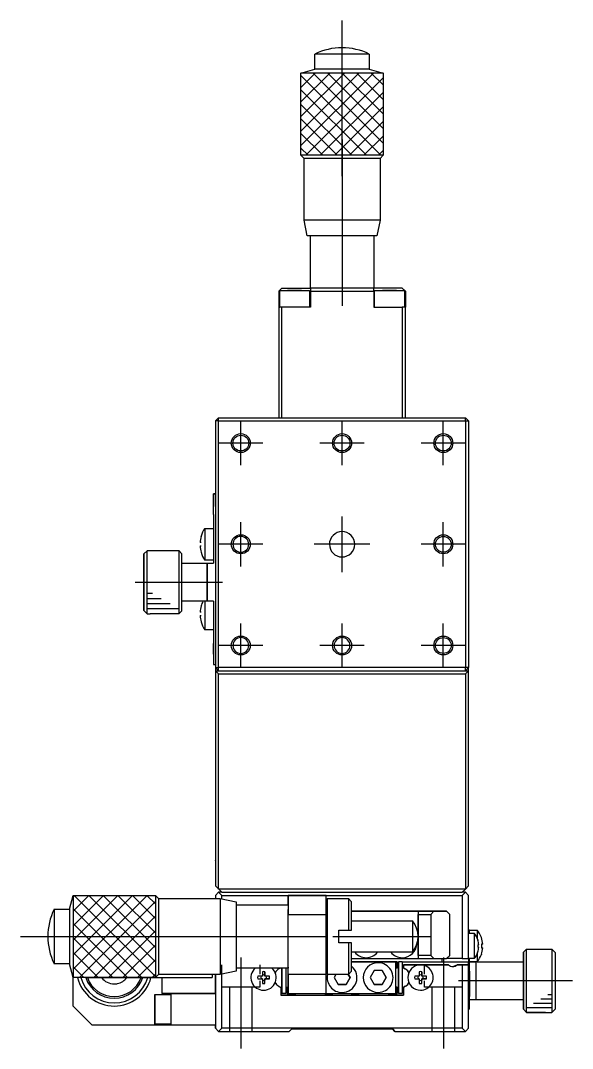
# Model space of a CAD drawing. Extents: x 1.09 to 8.82, y 1.88 to 6.27.
# Drawn here: x 7.129 to 8.817, y 3.12 to 6.265 of the extents above; entities that cross this region are included whole.
import ezdxf

# ---------------------------------------------------------------- set-up
doc = ezdxf.new("R2010")
doc.units = 0
doc.linetypes.add('CENTER', pattern=[2, 1.25, -0.25, 0.25, -0.25])
doc.linetypes.add('DASHED', pattern=[0.75, 0.5, -0.25])
doc.layers.get('0').update_dxf_attribs({"linetype": 'CONTINUOUS'})
doc.layers.add('CENTER', color=1, linetype='CENTER')

msp = doc.modelspace()

# ---------------------------------------------------------------- linework, layer by layer
at = {"color": 7, "linetype": 'CONTINUOUS'}
for p, q in [((8.029153, 6.11618), (8.029153, 6.162835)), ((8.195605, 6.162835), (8.029153, 6.162835)), ((8.195605, 6.162835), (8.195605, 6.11618)), ((7.986573, 6.104771), (8.029153, 6.11618)), ((7.986573, 5.853158), (7.986573, 6.104771)), ((8.195605, 6.11618), (8.029153, 6.11618)), ((8.195605, 6.11618), (8.238185, 6.104771)), ((8.238185, 6.104771), (8.238185, 5.853158)), ((7.99625, 5.843481), (7.986573, 5.853158)), ((8.238185, 5.853158), (8.228508, 5.843481)), ((7.99625, 5.654772), (7.99625, 5.843481)), ((8.228508, 5.843481), (7.99625, 5.843481)), ((8.228508, 5.843481), (8.228508, 5.654772)), ((8.005928, 5.606385), (7.99625, 5.654772)), ((8.228508, 5.654772), (7.99625, 5.654772)), ((8.228508, 5.654772), (8.21883, 5.606385)), ((8.21883, 5.606385), (8.005928, 5.606385)), ((8.015605, 5.446707), (8.015605, 5.606385)), ((8.209153, 5.606385), (8.209153, 5.446707)), ((7.928508, 5.446707), (7.918831, 5.43703)), ((7.928508, 5.446707), (8.015605, 5.446707)), ((8.015609, 5.446707), (8.01561, 5.43703)), ((8.209157, 5.446707), (8.015609, 5.446707)), ((8.209158, 5.43703), (8.209157, 5.446707)), ((8.296252, 5.446707), (8.209157, 5.446707)), ((8.296252, 5.446707), (8.30593, 5.43703)), ((7.918834, 5.43703), (7.918834, 5.388643)), ((7.921738, 5.438965), (8.012705, 5.438965)), ((7.921738, 5.438965), (8.012705, 5.438965)), ((7.921738, 5.388643), (7.921738, 5.438965)), ((7.967221, 5.438965), (7.945931, 5.438965)), ((7.945932, 5.438965), (7.967222, 5.438965)), ((7.988512, 5.438965), (7.967221, 5.438965)), ((7.967222, 5.438965), (7.988512, 5.438965)), ((8.012705, 5.438965), (8.012705, 5.388643)), ((8.01561, 5.43703), (8.01561, 5.388643)), ((8.209158, 5.43703), (8.209158, 5.388643)), ((8.21206, 5.438965), (8.303028, 5.438965)), ((8.21206, 5.438965), (8.303028, 5.438965)), ((8.21206, 5.388643), (8.21206, 5.438965)), ((8.257543, 5.438965), (8.236253, 5.438965)), ((8.236254, 5.438965), (8.257544, 5.438965)), ((8.278834, 5.438965), (8.257543, 5.438965)), ((8.257544, 5.438965), (8.278834, 5.438965)), ((8.303028, 5.438965), (8.303028, 5.388643)), ((8.30593, 5.43703), (8.30593, 5.388643)), ((7.918834, 5.388643), (7.921738, 5.388643)), ((7.928513, 5.388643), (7.918835, 5.388643)), ((7.918835, 5.388643), (7.918835, 5.04997)), ((7.928513, 5.04997), (7.928513, 5.388643)), ((8.01561, 5.388643), (7.928513, 5.388643)), ((8.015609, 5.388643), (8.012705, 5.388643)), ((8.209157, 5.388643), (8.21206, 5.388643)), ((8.209158, 5.388643), (8.296254, 5.388643)), ((8.296254, 5.388643), (8.296254, 5.04997)), ((8.305931, 5.388643), (8.296254, 5.388643)), ((8.30593, 5.388643), (8.303028, 5.388643)), ((8.305931, 5.04997), (8.305931, 5.388643)), ((7.918834, 5.330579), (7.918834, 5.04997)), ((7.734965, 5.040256), (7.72528, 5.040256)), ((7.72528, 5.040256), (7.725282, 4.275763)), ((7.725282, 5.040256), (7.734965, 5.04997)), ((7.734965, 5.040256), (7.734965, 5.04997)), ((7.734965, 5.04997), (8.489802, 5.04997)), ((7.734965, 4.285419), (7.734965, 5.040256)), ((7.734965, 5.040256), (8.489803, 5.040256)), ((8.489803, 5.040256), (8.489802, 5.04997)), ((8.489802, 5.04997), (8.49948, 5.040256)), ((8.489803, 5.040256), (8.489803, 4.285419)), ((8.489803, 5.040256), (8.499487, 5.040256)), ((8.499487, 5.040256), (8.499487, 4.285419)), ((7.719472, 4.778992), (7.719472, 4.817701)), ((7.719472, 4.817701), (7.725279, 4.817701)), ((7.719476, 4.817701), (7.719477, 4.778992)), ((7.725278, 4.817701), (7.719476, 4.817701)), ((7.719476, 4.753831), (7.719475, 4.785766)), ((7.719475, 4.753831), (7.719475, 4.604799)), ((7.681354, 4.687287), (7.681487, 4.687223)), ((7.681487, 4.687223), (7.681354, 4.687287)), ((7.692537, 4.71125), (7.719473, 4.71125)), ((7.692537, 4.71125), (7.692537, 4.614476)), ((7.681488, 4.667895), (7.678151, 4.667895)), ((7.678151, 4.657831), (7.681488, 4.657831)), ((7.678151, 4.657831), (7.681488, 4.657831)), ((7.506572, 4.459982), (7.506572, 4.633486)), ((7.506572, 4.459982), (7.506572, 4.633486)), ((7.51625, 4.643198), (7.506573, 4.633486)), ((7.506573, 4.633486), (7.506573, 4.459982)), ((7.506573, 4.633486), (7.506573, 4.459982)), ((7.51625, 4.45027), (7.51625, 4.643198)), ((7.525927, 4.643198), (7.51625, 4.643198)), ((7.525927, 4.64351), (7.613024, 4.64351)), ((7.525927, 4.643508), (7.525927, 4.643198)), ((7.525927, 4.643198), (7.525927, 4.643508)), ((7.613024, 4.64351), (7.622701, 4.633831)), ((7.613024, 4.64351), (7.613024, 4.449958)), ((7.622701, 4.459637), (7.622701, 4.633831)), ((7.681354, 4.638439), (7.681487, 4.638503)), ((7.681487, 4.638503), (7.681354, 4.638439)), ((7.622703, 4.604799), (7.700121, 4.604799)), ((7.719475, 4.614476), (7.692537, 4.614476)), ((7.700121, 4.604799), (7.700121, 4.48867)), ((7.700121, 4.604799), (7.719475, 4.604799)), ((7.700121, 4.48867), (7.700121, 4.604799)), ((7.700121, 4.48867), (7.622703, 4.48867)), ((7.681354, 4.474385), (7.681487, 4.47432)), ((7.681487, 4.47432), (7.681354, 4.474385)), ((7.692538, 4.48867), (7.692537, 4.401573)), ((7.719475, 4.48867), (7.700121, 4.48867)), ((7.719475, 4.48867), (7.719475, 4.358993)), ((7.506573, 4.459982), (7.51625, 4.45027)), ((7.51625, 4.45027), (7.525927, 4.45027)), ((7.525927, 4.44996), (7.525927, 4.45027)), ((7.525927, 4.45027), (7.525927, 4.449958)), ((7.613024, 4.449958), (7.525927, 4.449958)), ((7.622701, 4.459637), (7.613024, 4.449958)), ((7.681488, 4.454992), (7.678151, 4.454992)), ((7.678151, 4.444928), (7.681488, 4.444928)), ((7.678151, 4.444928), (7.681488, 4.444928)), ((7.681354, 4.425536), (7.681487, 4.4256)), ((7.681487, 4.4256), (7.681354, 4.425536)), ((7.719475, 4.401573), (7.692537, 4.401573)), ((7.719475, 4.358993), (7.719475, 4.327057)), ((7.719475, 4.327057), (7.719476, 4.358993)), ((7.719477, 4.333831), (7.719476, 4.295122)), ((7.719476, 4.295122), (7.725278, 4.295122)), ((7.725282, 4.285419), (7.734965, 4.285419)), ((7.725282, 4.285419), (7.734971, 4.275763)), ((8.489803, 4.285419), (7.734965, 4.285419)), ((7.734971, 4.275763), (7.734971, 4.285419)), ((8.499487, 4.285419), (8.489803, 4.285419)), ((8.489808, 4.275763), (8.489808, 4.285419)), ((8.499487, 4.285419), (8.489808, 4.275763)), ((8.499487, 4.275742), (8.499487, 4.285419)), ((7.725282, 4.275763), (8.499487, 4.275763)), ((7.725282, 4.275763), (7.725282, 3.617678)), ((7.725282, 4.275763), (7.73496, 4.266064)), ((7.73496, 3.608001), (7.73496, 4.266064)), ((7.73496, 4.266064), (8.489797, 4.266064)), ((8.489797, 4.266064), (8.499487, 4.275763)), ((8.489797, 4.266064), (8.489797, 3.608001)), ((8.499487, 3.61766), (8.499487, 4.275742)), ((7.725271, 3.694171), (7.725271, 3.695098)), ((7.725282, 3.617678), (7.744668, 3.598329)), ((8.489828, 3.608001), (8.499487, 3.61766)), ((7.278393, 3.546071), (7.289803, 3.588652)), ((7.289803, 3.588652), (7.541415, 3.588652)), ((7.541415, 3.588652), (7.551093, 3.578974)), ((7.734988, 3.598331), (7.725311, 3.588646)), ((7.725311, 3.588646), (7.725311, 3.578974)), ((7.744666, 3.588646), (7.734988, 3.598331)), ((7.744668, 3.598331), (7.734988, 3.598331)), ((8.489828, 3.608001), (7.734991, 3.608001)), ((7.744666, 3.588646), (7.947895, 3.588646)), ((7.744666, 3.578002), (7.744666, 3.588646)), ((7.744668, 3.598331), (8.480151, 3.598331)), ((7.947895, 3.588646), (8.064024, 3.588646)), ((7.947895, 3.559614), (7.947895, 3.588646)), ((7.947898, 3.588646), (7.947899, 3.530582)), ((8.064027, 3.588646), (7.947898, 3.588646)), ((8.064027, 3.588646), (8.480148, 3.588646)), ((8.064028, 3.530582), (8.064027, 3.588646)), ((8.489826, 3.598331), (8.480148, 3.588646)), ((8.480148, 3.588646), (8.480148, 3.395098)), ((8.489826, 3.598331), (8.480151, 3.598331)), ((8.480158, 3.598331), (8.489828, 3.608001)), ((8.499503, 3.588646), (8.489826, 3.598331)), ((8.499503, 3.395098), (8.499503, 3.588646)), ((7.551093, 3.578974), (7.739802, 3.578974)), ((7.551093, 3.578974), (7.551093, 3.346717)), ((7.739802, 3.578974), (7.788189, 3.569297)), ((7.739802, 3.578974), (7.739802, 3.346717)), ((7.788189, 3.569297), (7.788189, 3.356394)), ((7.788221, 3.559614), (7.947897, 3.559614)), ((8.064027, 3.575099), (8.067897, 3.578969)), ((8.067897, 3.578969), (8.131768, 3.578969)), ((8.067897, 3.346711), (8.067897, 3.578969)), ((8.131768, 3.578969), (8.141445, 3.569291)), ((8.141447, 3.482194), (8.141445, 3.569291)), ((7.231738, 3.546071), (7.278393, 3.546071)), ((7.278393, 3.546071), (7.278393, 3.37962)), ((7.947899, 3.46284), (7.947898, 3.54498)), ((7.947899, 3.346711), (7.947899, 3.530582)), ((7.947899, 3.530582), (8.064028, 3.530582)), ((8.064028, 3.346711), (8.064028, 3.530582)), ((8.141447, 3.540259), (8.431762, 3.540259)), ((8.344667, 3.540259), (8.141447, 3.540259)), ((8.344667, 3.540259), (8.344667, 3.463616)), ((8.393059, 3.540259), (8.344672, 3.540259)), ((8.344672, 3.540259), (8.344672, 3.530582)), ((8.344672, 3.530582), (8.383382, 3.530582)), ((8.344672, 3.404775), (8.344672, 3.530582)), ((8.383382, 3.530582), (8.393059, 3.540259)), ((8.383382, 3.530582), (8.383382, 3.404775)), ((8.431768, 3.540259), (8.393059, 3.540259)), ((8.431768, 3.540259), (8.441445, 3.530582)), ((8.441445, 3.404775), (8.441445, 3.530582)), ((8.141447, 3.511227), (8.327687, 3.511227)), ((8.327687, 3.511227), (8.327687, 3.414453)), ((7.947899, 3.444733), (7.947899, 3.46284)), ((8.102738, 3.443485), (8.102738, 3.482194)), ((8.102738, 3.482194), (8.13177, 3.482194)), ((8.13177, 3.482194), (8.141447, 3.482194)), ((8.344667, 3.462064), (8.344667, 3.395098)), ((8.499472, 3.472517), (8.51685, 3.472517)), ((8.502401, 3.482195), (8.499503, 3.482195)), ((8.502397, 3.482195), (8.499503, 3.482195)), ((8.50237, 3.482195), (8.526027, 3.482195)), ((8.502371, 3.472517), (8.50237, 3.482195)), ((8.51685, 3.472517), (8.51685, 3.395098)), ((8.526027, 3.482195), (8.526028, 3.456758)), ((8.538468, 3.459283), (8.538469, 3.459937)), ((8.538469, 3.459937), (8.538469, 3.459283)), ((7.947897, 3.370905), (7.947899, 3.444733)), ((8.13177, 3.443485), (8.102738, 3.443485)), ((8.141447, 3.443485), (8.13177, 3.443485)), ((8.141445, 3.356388), (8.141447, 3.443485)), ((8.530195, 3.437679), (8.527645, 3.437679)), ((8.527645, 3.429937), (8.530195, 3.429937)), ((8.527676, 3.452195), (8.527676, 3.451783)), ((8.527676, 3.451783), (8.527676, 3.452195)), ((8.527676, 3.437679), (8.527676, 3.429937)), ((8.538469, 3.439614), (8.538469, 3.428001)), ((8.542574, 3.439614), (8.538469, 3.439614)), ((8.327687, 3.414453), (8.141447, 3.414453)), ((8.344672, 3.404775), (8.344672, 3.395098)), ((8.383382, 3.404775), (8.344672, 3.404775)), ((8.393059, 3.395098), (8.383382, 3.404775)), ((8.441445, 3.404775), (8.431768, 3.395098)), ((8.526028, 3.410857), (8.526027, 3.385421)), ((8.527676, 3.415421), (8.527676, 3.415833)), ((8.527676, 3.415833), (8.527676, 3.415421)), ((8.538469, 3.407679), (8.538468, 3.408332)), ((8.538469, 3.428001), (8.542574, 3.428001)), ((8.538469, 3.408332), (8.538469, 3.407679)), ((8.666883, 3.385421), (8.666884, 3.414453)), ((8.666884, 3.414453), (8.676561, 3.42413)), ((8.666884, 3.414453), (8.666884, 3.24026)), ((8.676561, 3.424132), (8.753981, 3.424132)), ((8.676561, 3.230582), (8.676561, 3.42413)), ((8.753981, 3.424132), (8.753981, 3.23058)), ((8.764668, 3.412897), (8.753981, 3.424132)), ((8.764668, 3.241815), (8.764668, 3.412897)), ((7.278393, 3.37962), (7.231738, 3.37962)), ((7.289803, 3.337039), (7.278393, 3.37962)), ((7.947897, 3.366066), (7.788221, 3.366066)), ((7.923177, 3.366066), (7.91898, 3.363643)), ((7.928534, 3.366066), (7.928534, 3.305098)), ((7.928535, 3.288647), (7.928535, 3.366066)), ((7.940148, 3.366066), (7.940148, 3.288647)), ((7.945494, 3.366066), (7.947891, 3.364682)), ((7.947891, 3.364691), (7.945509, 3.366066)), ((7.947891, 3.288647), (7.947891, 3.366066)), ((7.947897, 3.368597), (7.947897, 3.366066)), ((8.141447, 3.395098), (8.344667, 3.395098)), ((8.141447, 3.385421), (8.276925, 3.385421)), ((8.276923, 3.385421), (8.141447, 3.385421)), ((8.276925, 3.288647), (8.276925, 3.385421)), ((8.280794, 3.385421), (8.276925, 3.385421)), ((8.280794, 3.366925), (8.276925, 3.364692)), ((8.280794, 3.366925), (8.280794, 3.385421)), ((8.284652, 3.385421), (8.284652, 3.367206)), ((8.284652, 3.367206), (8.284652, 3.368969)), ((8.284652, 3.368969), (8.284653, 3.367206)), ((8.284654, 3.367206), (8.284654, 3.368969)), ((8.284654, 3.368969), (8.284654, 3.367206)), ((8.284655, 3.367206), (8.284655, 3.368969)), ((8.284655, 3.368969), (8.284655, 3.367206)), ((8.284656, 3.367206), (8.284657, 3.368969)), ((8.284657, 3.368969), (8.284657, 3.367207)), ((8.284658, 3.367206), (8.284658, 3.368969)), ((8.284658, 3.368969), (8.284658, 3.367207)), ((8.284659, 3.367206), (8.284659, 3.368969)), ((8.284659, 3.368969), (8.28466, 3.367207)), ((8.284661, 3.367206), (8.284661, 3.368969)), ((8.284661, 3.368969), (8.284661, 3.367207)), ((8.284662, 3.367206), (8.284662, 3.368969)), ((8.284662, 3.368969), (8.284662, 3.305098)), ((8.284663, 3.288647), (8.284663, 3.385421)), ((8.296276, 3.385421), (8.284663, 3.385421)), ((8.296276, 3.385421), (8.296276, 3.288647)), ((8.296276, 3.385421), (8.418202, 3.385421)), ((8.300134, 3.375743), (8.300134, 3.366925)), ((8.352392, 3.375743), (8.300134, 3.375743)), ((8.300134, 3.366925), (8.305299, 3.363944)), ((8.300149, 3.375743), (8.352407, 3.375743)), ((8.300149, 3.375743), (8.300149, 3.366925)), ((8.300149, 3.366925), (8.305834, 3.363643)), ((8.344672, 3.395098), (8.393059, 3.395098)), ((8.352407, 3.375743), (8.438314, 3.375743)), ((8.438299, 3.375743), (8.352407, 3.375743)), ((8.364006, 3.375743), (8.4383, 3.375743)), ((8.364006, 3.375743), (8.438302, 3.375743)), ((8.364018, 3.375743), (8.438312, 3.375743)), ((8.364018, 3.375743), (8.438314, 3.375743)), ((8.393059, 3.395098), (8.431768, 3.395098)), ((8.418202, 3.385421), (8.418202, 3.395098)), ((8.418202, 3.385421), (8.499499, 3.385421)), ((8.480148, 3.395098), (8.431768, 3.395098)), ((8.451116, 3.370905), (8.463917, 3.375743)), ((8.480134, 3.375743), (8.463903, 3.375743)), ((8.463904, 3.375743), (8.480135, 3.375743)), ((8.463906, 3.375743), (8.480135, 3.375743)), ((8.463916, 3.375743), (8.480147, 3.375743)), ((8.463917, 3.375743), (8.480147, 3.375743)), ((8.463918, 3.375743), (8.480148, 3.375743)), ((8.480134, 3.375743), (8.499489, 3.375743)), ((8.480148, 3.395098), (8.499503, 3.395098)), ((8.480148, 3.375743), (8.480148, 3.182195)), ((8.499503, 3.375743), (8.480148, 3.375743)), ((8.51685, 3.395098), (8.499472, 3.395098)), ((8.499492, 3.375743), (8.499493, 3.385421)), ((8.499499, 3.395098), (8.499499, 3.385421)), ((8.499499, 3.385421), (8.499499, 3.375743)), ((8.499503, 3.182195), (8.499503, 3.375743)), ((8.502396, 3.375743), (8.499503, 3.375743)), ((8.502396, 3.375743), (8.499503, 3.375743)), ((8.502403, 3.375743), (8.499503, 3.375743)), ((8.502402, 3.375743), (8.499503, 3.375743)), ((8.502371, 3.385421), (8.502371, 3.395098)), ((8.502371, 3.375743), (8.502371, 3.385421)), ((8.502371, 3.385421), (8.521723, 3.385421)), ((8.526058, 3.385421), (8.502402, 3.385421)), ((8.502403, 3.356388), (8.502403, 3.375743)), ((8.521723, 3.385421), (8.521723, 3.269292)), ((8.521754, 3.385421), (8.521754, 3.269292)), ((8.526027, 3.385421), (8.666884, 3.385421)), ((8.666883, 3.269292), (8.666883, 3.385421)), ((8.666884, 3.385421), (8.666884, 3.269292)), ((7.289783, 3.249943), (7.289783, 3.337113)), ((7.289785, 3.249943), (7.289785, 3.337105)), ((7.541415, 3.337039), (7.289803, 3.337039)), ((7.328501, 3.337039), (7.367211, 3.337039)), ((7.367211, 3.337039), (7.541415, 3.337039)), ((7.551093, 3.346717), (7.541415, 3.337039)), ((7.541415, 3.337039), (7.715598, 3.337039)), ((7.715598, 3.346717), (7.551092, 3.346717)), ((7.739802, 3.346717), (7.551093, 3.346717)), ((7.560752, 3.337039), (7.560752, 3.288652)), ((7.715629, 3.337039), (7.715629, 3.346717)), ((7.725297, 3.288652), (7.725297, 3.346717)), ((7.725303, 3.346717), (7.725303, 3.327362)), ((7.725304, 3.303169), (7.725304, 3.346717)), ((7.725311, 3.346717), (7.725311, 3.182195)), ((7.788189, 3.356394), (7.739802, 3.346717)), ((7.744666, 3.182195), (7.744666, 3.347678)), ((7.868537, 3.340905), (7.854433, 3.340905)), ((7.868537, 3.355009), (7.868537, 3.340905)), ((7.876279, 3.340905), (7.876279, 3.355009)), ((7.876279, 3.355009), (7.876279, 3.344512)), ((7.876279, 3.344512), (7.876279, 3.340905)), ((7.890383, 3.340905), (7.876279, 3.340905)), ((7.947899, 3.346711), (7.947898, 3.288647)), ((8.064028, 3.346711), (7.947899, 3.346711)), ((8.064027, 3.288647), (8.064028, 3.346711)), ((8.067897, 3.346711), (8.064028, 3.35058)), ((8.131768, 3.346711), (8.067897, 3.346711)), ((8.093414, 3.346711), (8.087827, 3.337034)), ((8.087827, 3.337034), (8.100119, 3.315743)), ((8.124702, 3.315743), (8.136994, 3.337034)), ((8.136994, 3.337034), (8.124702, 3.315743)), ((8.136994, 3.337034), (8.131407, 3.346711)), ((8.131407, 3.346711), (8.136994, 3.337034)), ((8.141445, 3.356388), (8.131768, 3.346711)), ((8.210441, 3.358324), (8.198149, 3.337034)), ((8.198149, 3.337034), (8.210441, 3.315743)), ((8.235025, 3.358324), (8.210441, 3.358324)), ((8.235024, 3.358324), (8.247316, 3.337034)), ((8.247316, 3.337034), (8.235024, 3.315743)), ((8.247317, 3.337034), (8.235025, 3.358324)), ((8.235025, 3.315743), (8.247317, 3.337034)), ((8.348536, 3.340905), (8.334432, 3.340905)), ((8.348536, 3.355009), (8.348536, 3.340905)), ((8.356278, 3.340905), (8.356278, 3.355009)), ((8.356278, 3.355009), (8.356278, 3.344512)), ((8.356278, 3.344512), (8.356278, 3.340905)), ((8.370382, 3.340905), (8.356278, 3.340905)), ((8.502372, 3.356388), (8.502372, 3.278969)), ((7.725303, 3.327362), (7.725304, 3.303169)), ((7.854433, 3.333163), (7.868537, 3.333163)), ((7.854433, 3.333163), (7.864929, 3.333163)), ((7.868537, 3.333163), (7.864929, 3.333163)), ((7.868537, 3.333163), (7.868537, 3.319059)), ((7.876279, 3.333163), (7.890383, 3.333163)), ((7.876279, 3.319059), (7.876279, 3.333163)), ((7.879886, 3.333163), (7.876279, 3.333163)), ((7.876279, 3.333163), (7.876279, 3.329555)), ((7.876279, 3.319059), (7.876279, 3.329555)), ((7.890383, 3.333163), (7.879886, 3.333163)), ((7.91898, 3.310424), (7.924665, 3.307142)), ((7.924665, 3.307142), (7.924665, 3.28284)), ((7.928523, 3.306862), (7.928523, 3.288647)), ((7.928524, 3.305098), (7.928524, 3.306862)), ((7.928524, 3.306861), (7.928524, 3.305098)), ((7.928525, 3.305098), (7.928525, 3.306862)), ((7.928526, 3.306861), (7.928525, 3.305098)), ((7.928527, 3.305098), (7.928527, 3.306862)), ((7.928527, 3.306861), (7.928527, 3.305098)), ((7.928528, 3.305098), (7.928528, 3.306862)), ((7.928528, 3.306861), (7.928528, 3.305098)), ((7.92853, 3.305098), (7.928529, 3.306862)), ((7.92853, 3.30686), (7.92853, 3.305098)), ((7.928531, 3.305098), (7.928531, 3.306862)), ((7.928531, 3.30686), (7.928531, 3.305098)), ((7.928532, 3.305098), (7.928532, 3.306862)), ((7.928533, 3.30686), (7.928532, 3.305098)), ((7.928534, 3.305098), (7.928534, 3.306862)), ((7.947891, 3.309385), (7.944006, 3.307142)), ((7.944006, 3.288647), (7.944006, 3.307142)), ((7.94402, 3.307142), (7.947891, 3.309377)), ((7.94402, 3.307142), (7.94402, 3.288647)), ((8.100119, 3.315743), (8.124702, 3.315743)), ((8.124702, 3.315743), (8.100119, 3.315743)), ((8.210441, 3.315743), (8.235025, 3.315743)), ((8.235024, 3.315743), (8.210441, 3.315743)), ((8.276925, 3.309375), (8.280794, 3.307142)), ((8.280794, 3.288647), (8.280794, 3.307142)), ((8.284652, 3.306862), (8.284652, 3.288647)), ((8.284652, 3.305098), (8.284652, 3.306862)), ((8.284653, 3.306861), (8.284652, 3.305098)), ((8.284654, 3.305098), (8.284654, 3.306862)), ((8.284654, 3.306861), (8.284654, 3.305098)), ((8.284655, 3.305098), (8.284655, 3.306862)), ((8.284655, 3.306861), (8.284655, 3.305098)), ((8.284657, 3.305098), (8.284656, 3.306862)), ((8.284657, 3.306861), (8.284657, 3.305098)), ((8.284658, 3.305098), (8.284658, 3.306862)), ((8.284658, 3.30686), (8.284658, 3.305098)), ((8.284659, 3.305098), (8.284659, 3.306862)), ((8.28466, 3.30686), (8.284659, 3.305098)), ((8.284661, 3.305098), (8.284661, 3.306862)), ((8.284661, 3.30686), (8.284661, 3.305098)), ((8.284662, 3.305098), (8.284662, 3.306862)), ((8.305299, 3.310124), (8.300134, 3.307142)), ((8.300134, 3.307142), (8.300134, 3.28284)), ((8.305834, 3.310424), (8.300149, 3.307142)), ((8.300149, 3.307142), (8.300149, 3.28284)), ((8.334432, 3.333163), (8.348536, 3.333163)), ((8.334432, 3.333163), (8.344928, 3.333163)), ((8.348536, 3.333163), (8.344928, 3.333163)), ((8.348536, 3.333163), (8.348536, 3.319059)), ((8.356278, 3.333163), (8.370382, 3.333163)), ((8.356278, 3.319059), (8.356278, 3.333163)), ((8.356278, 3.333163), (8.356278, 3.329555)), ((8.359885, 3.333163), (8.356278, 3.333163)), ((8.356278, 3.319059), (8.356278, 3.329555)), ((8.370382, 3.333163), (8.359885, 3.333163)), ((7.539465, 3.285749), (7.539465, 3.194782)), ((7.539466, 3.240265), (7.539465, 3.285749)), ((7.539465, 3.285749), (7.589788, 3.285749)), ((7.560752, 3.288652), (7.589785, 3.288652)), ((7.725266, 3.288652), (7.560752, 3.288652)), ((7.589785, 3.285749), (7.589785, 3.288652)), ((7.589789, 3.288652), (7.725272, 3.288652)), ((7.589789, 3.191878), (7.589789, 3.288652)), ((7.725303, 3.288652), (7.725303, 3.191878)), ((7.924665, 3.28284), (8.300149, 3.28284)), ((7.967234, 3.28284), (7.924665, 3.28284)), ((7.940148, 3.288647), (7.928535, 3.288647)), ((7.94402, 3.288647), (7.947891, 3.288647)), ((7.947898, 3.288647), (8.064027, 3.288647)), ((7.967234, 3.28284), (7.970144, 3.28284)), ((7.970144, 3.28284), (7.967234, 3.28284)), ((7.967243, 3.28284), (8.064017, 3.28284)), ((7.970144, 3.28284), (7.970144, 3.288647)), ((8.061111, 3.288647), (8.061111, 3.28284)), ((8.061111, 3.28284), (8.064008, 3.28284)), ((8.064017, 3.28284), (8.061111, 3.28284)), ((8.083364, 3.28284), (8.064017, 3.28284)), ((8.064027, 3.288647), (8.276925, 3.288647)), ((8.078529, 3.28284), (8.146271, 3.28284)), ((8.078529, 3.28284), (8.146271, 3.28284)), ((8.083364, 3.28284), (8.083364, 3.288647)), ((8.141429, 3.288647), (8.141429, 3.28284)), ((8.160782, 3.28284), (8.141429, 3.28284)), ((8.163692, 3.28284), (8.160782, 3.28284)), ((8.160782, 3.28284), (8.163692, 3.28284)), ((8.160791, 3.28284), (8.257565, 3.28284)), ((8.163692, 3.28284), (8.163692, 3.288647)), ((8.254659, 3.288647), (8.254659, 3.28284)), ((8.257565, 3.28284), (8.254659, 3.28284)), ((8.254659, 3.28284), (8.257556, 3.28284)), ((8.300134, 3.28284), (8.257565, 3.28284)), ((8.276925, 3.288647), (8.280794, 3.288647)), ((8.296276, 3.288647), (8.284663, 3.288647)), ((8.502371, 3.24026), (8.502372, 3.278969)), ((7.289783, 3.249943), (7.347847, 3.191878)), ((7.347849, 3.191878), (7.289785, 3.249943)), ((7.539465, 3.264849), (7.539465, 3.252558)), ((7.539466, 3.252557), (7.539465, 3.264849)), ((7.539465, 3.252558), (7.539465, 3.227974)), ((7.539465, 3.194782), (7.539466, 3.240265)), ((7.539466, 3.227973), (7.539466, 3.252557)), ((8.502371, 3.24026), (8.499503, 3.24026)), ((8.521723, 3.269292), (8.502372, 3.269292)), ((8.666884, 3.269292), (8.521723, 3.269292)), ((8.666884, 3.24026), (8.666883, 3.269292)), ((8.676561, 3.230582), (8.666884, 3.24026)), ((8.753981, 3.23058), (8.764668, 3.241815)), ((7.539465, 3.227974), (7.539465, 3.215682)), ((7.539465, 3.215682), (7.539466, 3.227973)), ((8.734626, 3.230582), (8.676561, 3.230582)), ((8.676561, 3.23058), (8.753981, 3.23058)), ((7.589785, 3.191878), (7.347849, 3.191878)), ((7.589788, 3.194782), (7.539465, 3.194782)), ((7.589785, 3.191878), (7.589785, 3.194782)), ((7.725272, 3.191878), (7.589789, 3.191878)), ((7.725297, 3.182201), (7.725297, 3.191878)), ((7.734974, 3.172518), (7.725297, 3.182195)), ((7.725311, 3.182201), (7.734988, 3.172524)), ((7.734988, 3.172518), (7.744666, 3.182195)), ((8.480148, 3.182195), (7.744666, 3.182195)), ((7.957569, 3.179292), (7.950794, 3.172518)), ((8.267245, 3.179292), (7.957569, 3.179292)), ((8.267231, 3.179292), (8.274005, 3.172518)), ((8.27402, 3.172518), (8.267245, 3.179292)), ((8.480148, 3.182195), (8.489826, 3.172518)), ((8.489826, 3.172518), (8.499503, 3.182195)), ((7.734988, 3.172518), (7.950794, 3.172518)), ((8.27402, 3.172518), (8.489826, 3.172518))]:
    msp.add_line(p, q, dxfattribs=at)
at = {"color": 3, "linetype": 'CONTINUOUS'}
for p, q in [((8.238185, 6.104771), (7.986573, 6.104771)), ((7.986573, 6.060775), (8.030568, 6.104771)), ((7.986573, 6.016296), (8.075048, 6.104771)), ((7.986573, 5.971817), (8.119527, 6.104771)), ((7.986573, 5.927338), (8.164006, 6.104771)), ((7.986573, 5.882858), (8.208485, 6.104771)), ((8.238185, 5.890544), (8.023958, 6.104771)), ((8.238185, 5.935023), (8.068438, 6.104771)), ((8.238185, 5.979503), (8.112917, 6.104771)), ((8.238185, 6.023982), (8.157396, 6.104771)), ((8.238185, 6.068461), (8.201875, 6.104771)), ((8.231092, 5.853158), (7.986573, 6.097677)), ((8.001352, 5.853158), (8.238185, 6.089992)), ((8.186613, 5.853158), (7.986573, 6.053198)), ((8.045831, 5.853158), (8.238185, 6.045512)), ((8.142133, 5.853158), (7.986573, 6.008719)), ((8.09031, 5.853158), (8.238185, 6.001033)), ((8.097654, 5.853158), (7.986573, 5.96424)), ((8.13479, 5.853158), (8.238185, 5.956554)), ((8.053175, 5.853158), (7.986573, 5.91976)), ((8.179269, 5.853158), (8.238185, 5.912075)), ((8.008696, 5.853158), (7.986573, 5.875281)), ((8.238185, 5.853158), (7.986573, 5.853158)), ((8.223748, 5.853158), (8.238185, 5.867596)), ((8.01561, 5.43703), (8.209158, 5.43703)), ((7.532568, 4.511894), (7.51625, 4.511894)), ((7.559386, 4.49641), (7.51625, 4.49641)), ((7.586205, 4.480926), (7.51625, 4.480926)), ((7.613024, 4.465442), (7.51625, 4.465442)), ((7.289803, 3.588652), (7.289803, 3.337039)), ((7.289803, 3.584842), (7.293612, 3.588652)), ((7.289803, 3.540363), (7.338091, 3.588652)), ((7.289803, 3.495884), (7.382571, 3.588652)), ((7.289803, 3.451405), (7.42705, 3.588652)), ((7.289803, 3.406925), (7.471529, 3.588652)), ((7.289803, 3.362446), (7.516008, 3.588652)), ((7.541415, 3.340337), (7.2931, 3.588652)), ((7.541415, 3.384816), (7.33758, 3.588652)), ((7.541415, 3.429296), (7.382059, 3.588652)), ((7.541415, 3.473775), (7.426538, 3.588652)), ((7.541415, 3.518254), (7.471017, 3.588652)), ((7.541415, 3.562733), (7.515496, 3.588652)), ((7.541415, 3.588652), (7.541415, 3.337039)), ((7.308875, 3.337039), (7.541415, 3.569579)), ((8.131768, 3.578969), (8.13177, 3.482194)), ((7.231738, 3.546071), (7.231738, 3.37962)), ((7.500234, 3.337039), (7.289803, 3.54747)), ((7.353354, 3.337039), (7.541415, 3.5251)), ((7.455754, 3.337039), (7.289803, 3.502991)), ((7.397834, 3.337039), (7.541415, 3.480621)), ((7.411275, 3.337039), (7.289803, 3.458512)), ((7.442313, 3.337039), (7.541415, 3.436142)), ((8.13177, 3.443485), (8.131768, 3.346711)), ((7.366796, 3.337039), (7.289803, 3.414033)), ((7.322317, 3.337039), (7.289803, 3.369553)), ((7.486792, 3.337039), (7.541415, 3.391663)), ((7.531271, 3.337039), (7.541415, 3.347183)), ((8.753981, 3.271225), (8.719925, 3.271225)), ((8.753981, 3.284774), (8.741607, 3.284774)), ((8.753981, 3.244129), (8.676561, 3.244129)), ((8.753981, 3.257677), (8.698243, 3.257677))]:
    msp.add_line(p, q, dxfattribs=at)
at = {"color": 9, "linetype": 'CONTINUOUS'}
msp.add_line((7.823988, 4.341693), (7.823724, 4.341216), dxfattribs=at)
at = {"color": 3, "linetype": 'DASHED'}
for p, q in [((7.744652, 3.308003), (7.744652, 3.375743)), ((7.860781, 3.375743), (7.860781, 3.347272)), ((8.364018, 3.347272), (8.364018, 3.375743)), ((8.480147, 3.375743), (8.480147, 3.308003)), ((7.860793, 3.308003), (7.744652, 3.308003)), ((7.768846, 3.172518), (7.768846, 3.308003)), ((7.836588, 3.308003), (7.836588, 3.172518)), ((7.860793, 3.326792), (7.860793, 3.308003)), ((8.364018, 3.308003), (8.364018, 3.326792)), ((8.480147, 3.308003), (8.364018, 3.308003)), ((8.388212, 3.172518), (8.388212, 3.308003)), ((8.455953, 3.308003), (8.455953, 3.172518))]:
    msp.add_line(p, q, dxfattribs=at)
at = {"color": 3, "linetype": 'CONTINUOUS'}
for centre, radius in [((7.802701, 4.97255), 0.029032), ((8.112384, 4.97255), 0.029032), ((8.422067, 4.97255), 0.029032), ((7.802701, 4.97255), 0.024194), ((8.112384, 4.97255), 0.024194), ((8.422067, 4.97255), 0.024194), ((7.802701, 4.662867), 0.029032), ((8.422067, 4.662896), 0.029032), ((8.422067, 4.662867), 0.024194), ((7.802701, 4.353184), 0.029032), ((8.112384, 4.353184), 0.029032), ((8.422067, 4.353184), 0.029032), ((8.422067, 4.353184), 0.024194)]:
    msp.add_circle(centre, radius, dxfattribs=at)
at = {"color": 7, "linetype": 'CONTINUOUS'}
for centre, radius, start, end in [((8.112379, 5.993578), 0.188613, 63.816202, 116.183785), ((7.764956, 4.662863), 0.086951, 163.73057, 176.682184), ((7.764956, 4.662863), 0.087097, 146.251011, 163.714157), ((8.112384, 4.662867), 0.03871, 89.999834, 180), ((8.112383, 4.662867), 0.03871, 269.999834, 89.999834), ((8.112384, 4.662867), 0.03871, 269.999834, 89.999834), ((7.764956, 4.662863), 0.086951, 183.317816, 196.26943), ((8.112384, 4.662867), 0.03871, 180, 269.999834), ((7.764956, 4.662863), 0.087097, 196.285843, 213.748989), ((7.764956, 4.44996), 0.086951, 163.73057, 176.682184), ((7.764956, 4.44996), 0.087097, 153.6122, 163.714157), ((7.764956, 4.44996), 0.086951, 183.317816, 196.26943), ((7.764956, 4.44996), 0.087097, 196.285843, 213.748989), ((7.400996, 3.462846), 0.188613, 153.816209, 206.183792), ((8.267251, 3.46284), 0.077419, 321.317812, 38.68219), ((8.468502, 3.433808), 0.061935, 17.270005, 38.682187), ((8.465592, 3.433808), 0.077419, 19.724634, 38.682187), ((8.296281, 3.443485), 0.045484, 269.998498, 357.755432), ((8.468502, 3.433808), 0.061814, 3.59035, 16.905258), ((8.468502, 3.433808), 0.061814, 343.094742, 356.40965), ((8.465592, 3.433808), 0.077201, 4.313394, 19.268203), ((8.185957, 3.443485), 0.045484, 219.664899, 269.998498), ((8.185958, 3.443485), 0.045484, 219.664899, 269.998498), ((8.185958, 3.443485), 0.045484, 269.998498, 320.335103), ((8.29628, 3.443485), 0.045484, 219.664897, 269.998498), ((8.296281, 3.443485), 0.045484, 219.664897, 269.998498), ((8.468502, 3.433808), 0.061935, 321.317813, 342.729995), ((8.465592, 3.433808), 0.077419, 321.317813, 340.275366), ((8.465592, 3.433808), 0.077201, 340.731797, 355.686606), ((7.415577, 3.366072), 0.125806, 179.192758, 180.807242), ((7.872408, 3.337034), 0.03871, 131.409646, 269.999834), ((7.872408, 3.337034), 0.03871, 269.999834, 48.590355), ((7.93434, 3.337034), 0.030726, 109.111789, 119.481003), ((7.934333, 3.337034), 0.030726, 109.111789, 118.992014), ((7.93434, 3.337034), 0.030726, 63.830578, 70.888212), ((8.112411, 3.337034), 0.045484, 269.998093, 50.330621), ((8.222732, 3.337034), 0.045484, 89.999965, 269.998093), ((8.222733, 3.337034), 0.045484, 89.999965, 269.998093), ((8.222733, 3.337034), 0.045484, 269.998093, 89.999965), ((8.290463, 3.337034), 0.030726, 100.900676, 116.141984), ((8.290462, 3.337034), 0.030726, 100.89802, 116.13908), ((8.290469, 3.337034), 0.030726, 100.911291, 116.153597), ((8.290465, 3.337034), 0.030726, 100.903329, 116.144887), ((8.290469, 3.337034), 0.030726, 30.458897, 79.125865), ((8.352407, 3.337034), 0.03871, 90, 269.999834), ((8.352407, 3.337034), 0.03871, 90, 269.999834), ((8.352407, 3.337034), 0.03871, 269.999834, 90), ((8.451116, 3.390259), 0.019355, 228.590378, 269.999834), ((8.451116, 3.390259), 0.019355, 269.999834, 311.409622), ((7.415591, 3.366072), 0.116129, 194.47751, 270.006291), ((7.415593, 3.366072), 0.116129, 194.47751, 270.006291), ((7.415593, 3.366072), 0.106451, 195.826618, 344.173383), ((7.415593, 3.366072), 0.091935, 198.408478, 270.003063), ((7.415593, 3.366072), 0.087097, 199.471218, 270.006291), ((7.415596, 3.366072), 0.048387, 216.86996, 270.003063), ((7.415593, 3.366072), 0.091935, 270.003063, 341.591524), ((7.415593, 3.366072), 0.087097, 270.006291, 340.528783), ((7.415593, 3.366072), 0.116129, 270.006291, 345.522491), ((7.415596, 3.366072), 0.048387, 282.219476, 323.130041), ((7.872408, 3.337034), 0.018387, 167.846803, 192.153197), ((7.872408, 3.337034), 0.008421, 152.633517, 207.366483), ((7.872408, 3.337034), 0.018387, 77.846803, 102.153197), ((7.872408, 3.337034), 0.008421, 62.633517, 117.366483), ((7.872408, 3.337034), 0.008421, 332.633517, 27.366483), ((7.872408, 3.337034), 0.018387, 347.846803, 12.153197), ((7.936567, 3.33481), 0.033871, 135, 148.14601), ((7.934333, 3.337034), 0.030726, 139.054767, 149.57774), ((7.93434, 3.337034), 0.030726, 137.057709, 149.59247), ((7.934343, 3.337034), 0.030726, 120, 135), ((8.11241, 3.337034), 0.045484, 167.715527, 269.998093), ((8.112411, 3.337034), 0.045484, 167.715527, 269.998093), ((8.290471, 3.337034), 0.030726, 45, 60), ((8.288247, 3.33481), 0.033871, 31.881533, 45), ((8.288233, 3.33481), 0.033871, 31.881533, 41.943017), ((8.352407, 3.337034), 0.018387, 167.846803, 192.153197), ((8.352407, 3.337034), 0.008421, 152.633517, 207.366483), ((8.352407, 3.337034), 0.018387, 77.846803, 102.153197), ((8.352407, 3.337034), 0.008421, 62.633517, 117.366483), ((8.352407, 3.337034), 0.008421, 332.633517, 27.366483), ((8.352407, 3.337034), 0.018387, 347.846803, 12.153197), ((7.415596, 3.366072), 0.048387, 270.003063, 282.219476), ((7.872408, 3.337034), 0.008421, 242.633517, 297.366483), ((7.872408, 3.337034), 0.018387, 257.846803, 282.153197), ((7.936567, 3.339258), 0.033871, 211.85399, 225), ((7.934333, 3.337034), 0.030726, 210.42226, 220.945245), ((7.93434, 3.337034), 0.030726, 210.40753, 222.942299), ((7.934343, 3.337034), 0.030726, 225, 240), ((7.93434, 3.337034), 0.030726, 240.518993, 259.087953), ((7.934333, 3.337034), 0.030726, 241.007981, 259.101225), ((7.93434, 3.337034), 0.030726, 280.874135, 296.169422), ((8.290463, 3.337034), 0.030726, 243.858016, 259.099324), ((8.290469, 3.337034), 0.030726, 243.846403, 259.088709), ((8.290465, 3.337034), 0.030726, 243.855113, 259.096671), ((8.290462, 3.337034), 0.030726, 243.86092, 259.10198), ((8.290469, 3.337034), 0.030726, 280.874135, 329.541103), ((8.290471, 3.337034), 0.030726, 300, 315), ((8.288247, 3.339258), 0.033871, 315, 328.118467), ((8.288233, 3.339258), 0.033871, 318.05699, 328.118467), ((8.352407, 3.337034), 0.008421, 242.633517, 297.366483), ((8.352407, 3.337034), 0.018387, 257.846803, 282.153197)]:
    msp.add_arc(centre, radius, start, end, dxfattribs=at)
at = {"color": 3, "linetype": 'CONTINUOUS'}
for centre, start, end in [((7.802701, 4.662867), 89.999834, 180), ((7.802701, 4.662867), 269.999834, 89.999834), ((7.802701, 4.662867), 180, 269.999834), ((7.802701, 4.353184), 89.999834, 180), ((7.802701, 4.353184), 269.999834, 89.999834), ((8.112384, 4.353184), 89.999834, 180), ((8.112382, 4.353184), 0, 89.999834), ((7.802701, 4.353184), 180, 269.999834), ((8.112384, 4.353184), 180, 269.999834), ((8.112382, 4.353184), 269.999834, 0)]:
    msp.add_arc(centre, 0.024194, start, end, dxfattribs=at)
at = {"layer": 'CENTER', "color": 1, "linetype": 'CENTER'}
for p, q in [((8.112379, 5.789288), (8.112379, 6.265416)), ((8.112379, 5.901062), (8.112379, 5.597191)), ((8.112379, 5.661062), (8.112379, 5.39203)), ((7.802701, 4.904808), (7.802701, 5.040291)), ((8.112384, 4.904808), (8.112384, 5.040291)), ((8.422067, 4.904808), (8.422067, 5.040291)), ((7.870443, 4.97255), (7.734959, 4.97255)), ((8.180126, 4.97255), (8.044642, 4.97255)), ((8.489809, 4.97255), (8.354325, 4.97255)), ((7.802701, 4.595125), (7.802701, 4.730609)), ((8.112384, 4.577706), (8.112384, 4.748028)), ((8.422067, 4.595154), (8.422067, 4.730638)), ((7.870443, 4.662867), (7.734959, 4.662867)), ((8.197545, 4.662867), (8.027223, 4.662867)), ((8.489809, 4.662867), (8.354325, 4.662867)), ((7.479477, 4.546734), (7.746572, 4.546734)), ((7.802701, 4.285442), (7.802701, 4.420926)), ((8.112384, 4.285448), (8.112384, 4.420932)), ((8.422067, 4.285442), (8.422067, 4.420926)), ((7.870443, 4.353184), (7.734959, 4.353184)), ((8.180126, 4.353184), (8.044642, 4.353184)), ((8.489809, 4.353184), (8.354325, 4.353184)), ((7.129158, 3.462846), (7.605286, 3.462846)), ((7.493512, 3.462846), (7.797383, 3.462846)), ((7.672092, 3.46284), (8.064026, 3.46284)), ((8.084113, 3.46284), (8.38502, 3.46284)), ((7.802717, 3.398969), (7.802717, 3.12026)), ((8.422082, 3.398969), (8.422082, 3.12026)), ((8.816884, 3.32736), (8.468497, 3.32736))]:
    msp.add_line(p, q, dxfattribs=at)

doc.saveas('drawing.dxf')
